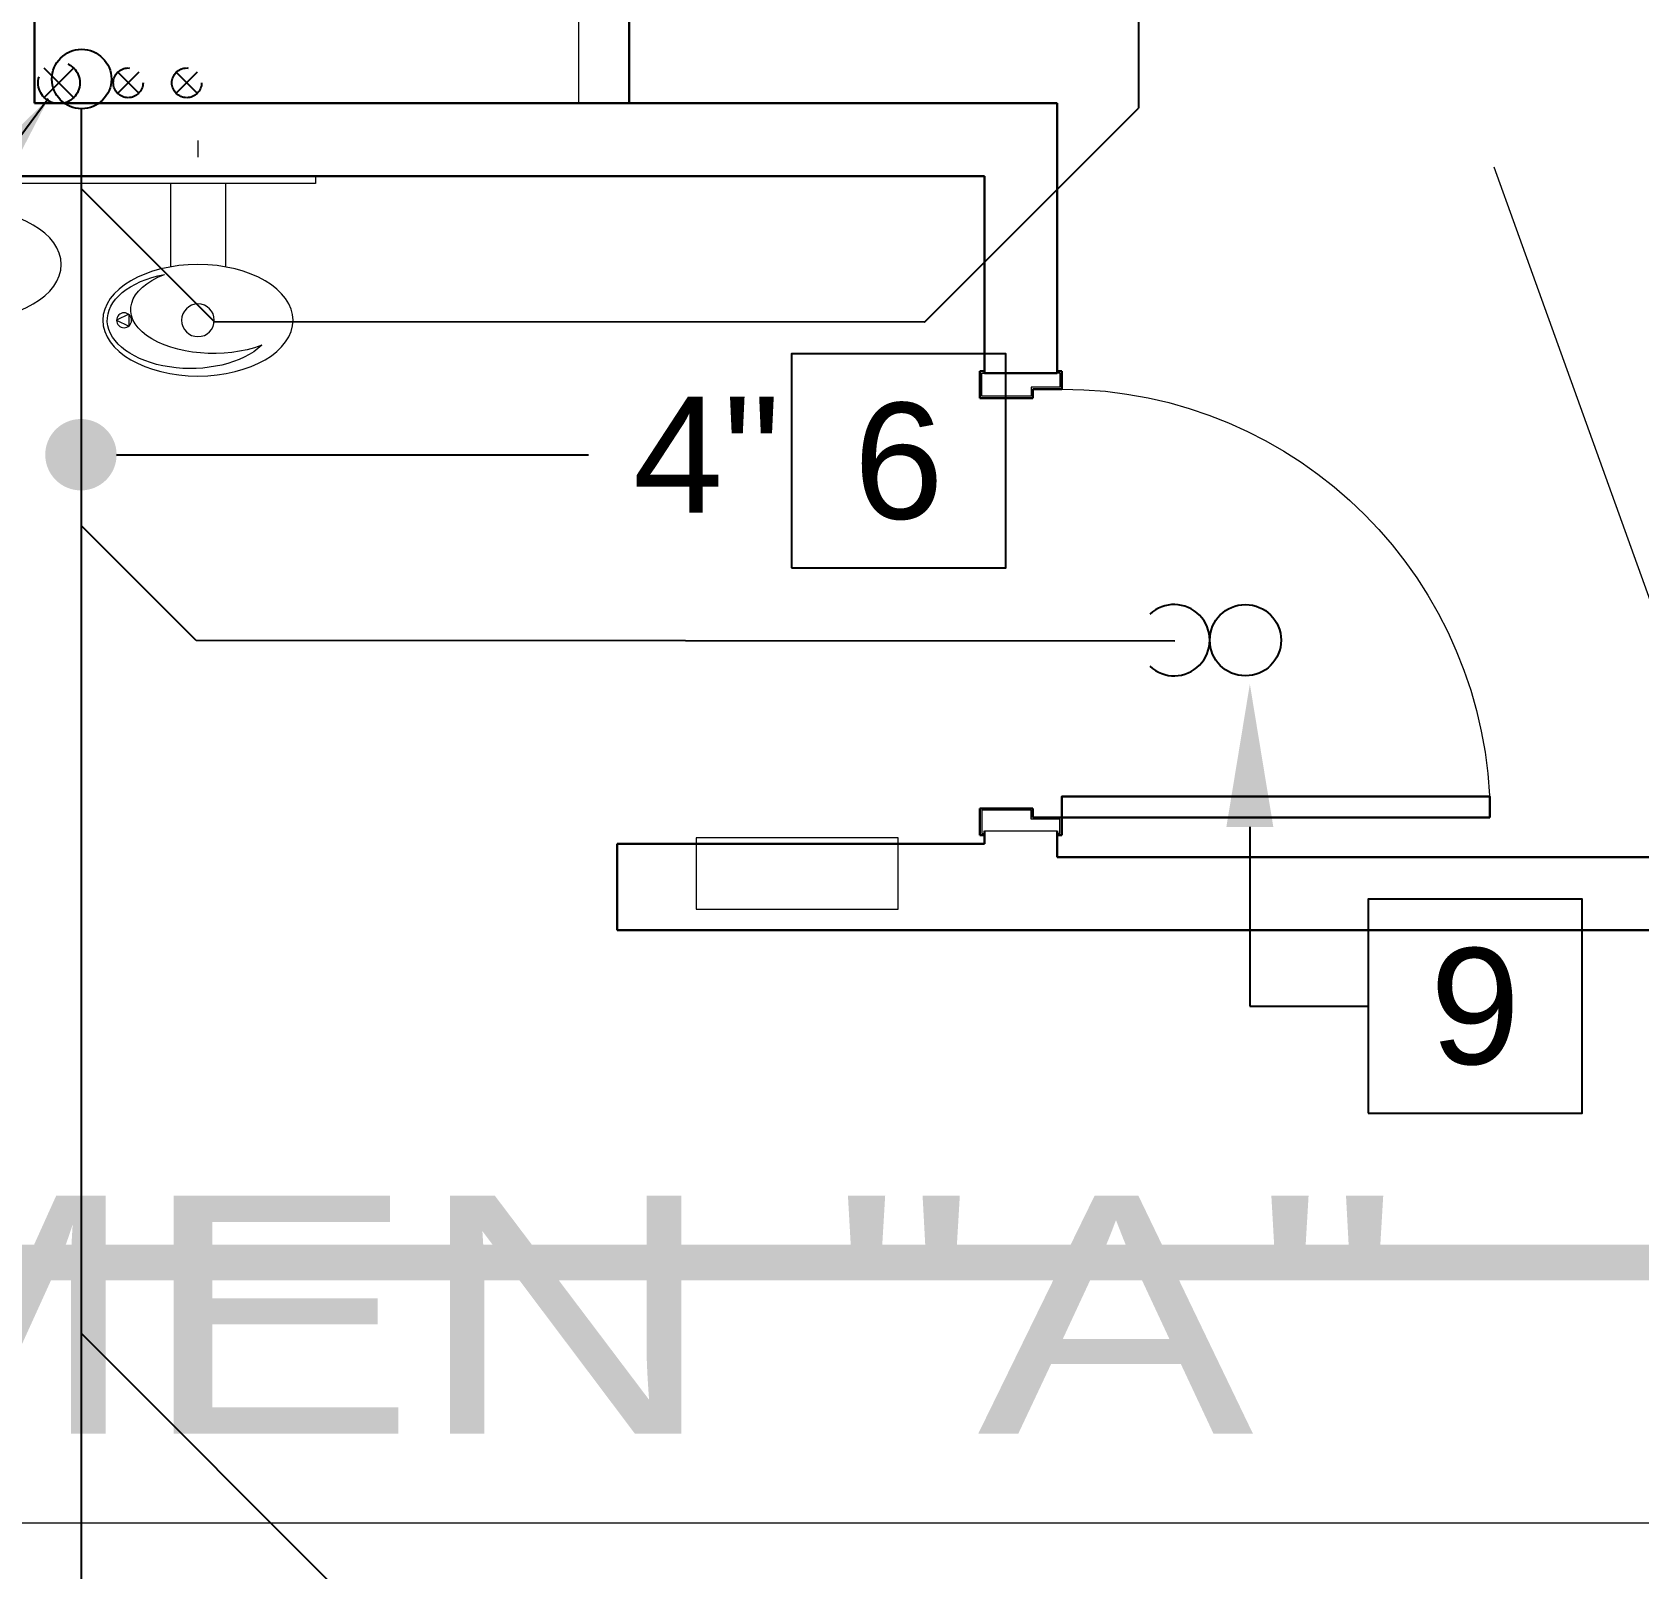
# Model space of a CAD drawing. Header units: inches. Extents: x -26500 to -19632, y -3347 to 2257.
# Drawn here: x -23547.1 to -23412, y 490.2 to 619.4 of the extents above; entities that cross this region are included whole.
import ezdxf
from ezdxf import colors
from ezdxf.entities.mleader import LeaderData, LeaderLine
from ezdxf.enums import TextEntityAlignment as Align
from ezdxf.math import Vec2, Vec3

# ---------------------------------------------------------------- set-up
doc = ezdxf.new("R2010")
doc.units = ezdxf.units.IN
doc.header["$LTSCALE"] = 48
doc.header["$MEASUREMENT"] = 0
for name, pattern in [('A105$0$DGN Style 6', [448.208201, 0.235651, -94.2604, 164.9557, -94.2604, 0.235651, -94.2604]), ('DASHED2', [0.375, 0.25, -0.125]), ('NB - 9th floor_plan$0$HIDDEN2', [0.1875, 0.125, -0.0625])]:
    doc.linetypes.add(name, pattern=pattern)
for name, color, linetype in [('A-Detl-Iden', 5, 'Continuous'), ('A105$0$A-ANNO-IDEN', 8, 'Continuous'), ('A105$0$A-ANNO-TEXT', 8, 'Continuous'), ('A105$0$A-DOOR', 8, 'Continuous'), ('A105$0$A-DOOR-FRAM', 8, 'Continuous'), ('A105$0$A-FLOR-PFIX', 8, 'Continuous'), ('A105$0$A-FLOR-SPCL', 8, 'Continuous'), ('A105$0$A-WALL-FULL-INTR', 8, 'Continuous'), ('NB - 9th floor_plan$0$STWETSTACK', 1, 'NB - 9th floor_plan$0$HIDDEN2'), ('P-Anno', 6, 'Continuous'), ('P-Anno @ 96', 6, 'Continuous'), ('P-Pipe-Ftng', 134, 'Continuous'), ('P-Pipe-Ftng @ 96', 134, 'Continuous'), ('P-SANR-PIPE', 34, 'Continuous'), ('P-Text', 6, 'Continuous'), ('XREF', 7, 'Continuous')]:
    doc.layers.add(name, color=color, linetype=linetype)
doc.styles.add('A105$0$Arial', font='arial.ttf', dxfattribs={"height": 0.076839})
doc.styles.add('MAMEP ANNO', font='arial.ttf', dxfattribs={"height": 0.078125})
doc.styles.get("Standard").update_dxf_attribs({"font": 'simplex.shx'})
doc.dimstyles.new('STANDARD$7', dxfattribs={"dimtxt": 0.18, "dimasz": 0.125, "dimexe": 0.18, "dimexo": 0.06, "dimgap": 0.09, "dimtad": 0, "dimtih": 1, "dimtoh": 1, "dimdec": 4, "dimzin": 0, "dimdsep": 46, "dimtxsty": 'Standard', "dimcen": 0.09, "dimadec": 0, "dimazin": 0, "dimtfac": 1, "dimtdec": 4, "dimtofl": 0, "dimtmove": 0, "dimatfit": 3, "dimfxl": 1, "dimtolj": 1, "dimtzin": 0, "dimarcsym": 0})

# ---------------------------------------------------------------- blocks, each defined once
blk = doc.blocks.new('NB - 9th floor_plan')
at = {"layer": 'NB - 9th floor_plan$0$STWETSTACK', "transparency": 33554687}
for p, q in [((-23543.61, 613.89), (-23546.08, 616.37)), ((-23543.61, 616.37), (-23546.08, 613.89)), ((-23538.14, 614.25), (-23539.91, 616.02)), ((-23538.14, 616.02), (-23539.91, 614.25)), ((-23533.22, 614.25), (-23534.98, 616.02)), ((-23533.22, 616.02), (-23534.98, 614.25))]:
    blk.add_line(p, q, dxfattribs=at)
for centre, radius in [((-23544.84, 615.13), 1.75), ((-23539.03, 615.13), 1.25), ((-23534.1, 615.13), 1.25)]:
    blk.add_circle(centre, radius, dxfattribs=at)
blk = doc.blocks.new('A$C3F986275')
at = {"layer": 'P-Pipe-Ftng'}
blk.add_circle((-9.78, 19.43), 2.5, dxfattribs=at)
blk = doc.blocks.new('VAL-Trap-Anno')
at = {"color": 0, "linetype": 'ByBlock'}
blk.add_circle((0, 0), 0.0312, dxfattribs=at)
blk.add_arc((-0.0625, 0), 0.0312, 227.0744, 132.9256, dxfattribs=at)
blk = doc.blocks.new('Key Note')
at = {"color": 0, "linetype": 'Continuous', "transparency": 16777216}
blk.add_lwpolyline([(-0.09375, -0.09375), (0.09375, -0.09375), (0.09375, 0.09375), (-0.09375, 0.09375)], close=True, dxfattribs=at)
at = {"color": 0, "linetype": 'ByBlock', "transparency": 16777216, "style": 'MAMEP ANNO'}
blk.add_attdef('ID', text='', height=0.10156, dxfattribs=at).set_placement((0, 0), align=Align.MIDDLE_CENTER)
blk = doc.blocks.new('_Dot')
at = {"color": 0, "linetype": 'ByBlock', "lineweight": -2}
blk.add_line((-0.5, 0), (-1, 0), dxfattribs=at)
at = {"color": 0, "linetype": 'ByBlock', "const_width": 0.5}
blk.add_lwpolyline([(-0.25, 0, 1), (0.25, 0, 1)], format="xyb", close=True, dxfattribs=at)
blk = doc.blocks.new('Symbol-KeyNote-Anno')
at = {"color": 0, "linetype": 'Continuous'}
blk.add_lwpolyline([(-0.09375, -0.09375), (0.09375, -0.09375), (0.09375, 0.09375), (-0.09375, 0.09375)], close=True, dxfattribs=at)
at = {"color": 0, "linetype": 'ByBlock', "style": 'MAMEP ANNO'}
blk.add_attdef('ID', text='', height=0.10156, dxfattribs=at).set_placement((0, 0), align=Align.MIDDLE_CENTER)
blk = doc.blocks.new('*U814')
at = {"layer": 'A105$0$A-DOOR', "linetype": 'Continuous', "lineweight": 0}
blk.add_arc((-659, -799.2), 288, 90, 180, dxfattribs=at)
at = {"layer": 'A105$0$A-DOOR', "linetype": 'Continuous', "lineweight": 30}
blk.add_3dface([(-947, -799.2), (-947, -785.2), (-659, -785.2), (-659, -799.2)], dxfattribs=at)
at = {"layer": 'A105$0$A-DOOR-FRAM', "linetype": 'Continuous', "lineweight": 30}
for p, q in [((-659, -499.2), (-659, -511.2)), ((-659, -499.2), (-656, -499.2)), ((-604, -499.2), (-607, -499.2)), ((-604, -517.2), (-604, -499.2)), ((-659, -511.2), (-639.6, -511.2)), ((-639.6, -511.2), (-639.6, -517.2)), ((-639.6, -517.2), (-604, -517.2)), ((-659, -811.2), (-659, -799.2)), ((-659, -799.2), (-639.6, -799.2)), ((-639.6, -799.2), (-639.6, -793.2)), ((-639.6, -793.2), (-604, -793.2)), ((-604, -793.2), (-604, -811.2)), ((-659, -811.2), (-656, -811.2)), ((-604, -811.2), (-607, -811.2))]:
    blk.add_line(p, q, dxfattribs=at)
at = {"layer": 'A105$0$A-DOOR-FRAM', "linetype": 'Continuous', "lineweight": 13}
for p, q in [((-657.8, -500.4), (-657.8, -510)), ((-657.8, -500.4), (-656, -500.4)), ((-656, -499.2), (-656, -500.4)), ((-607, -500.4), (-607, -499.2)), ((-605.2, -500.4), (-607, -500.4)), ((-605.2, -516), (-605.2, -500.4)), ((-657.8, -510), (-638.4, -510)), ((-638.4, -510), (-638.4, -516)), ((-638.4, -516), (-605.2, -516)), ((-638.4, -800.4), (-638.4, -794.4)), ((-638.4, -794.4), (-605.2, -794.4)), ((-605.2, -794.4), (-605.2, -810)), ((-657.8, -810), (-657.8, -800.4)), ((-657.8, -800.4), (-638.4, -800.4)), ((-657.8, -810), (-656, -810)), ((-656, -811.2), (-656, -810)), ((-605.2, -810), (-607, -810)), ((-607, -810), (-607, -811.2))]:
    blk.add_line(p, q, dxfattribs=at)
at = {"layer": 'A105$0$A-FLOR-PFIX', "linetype": 'A105$0$DGN Style 6', "lineweight": 0}
blk.add_line((-78, -344), (-78, -539.9), dxfattribs=at)
at = {"layer": 'A105$0$A-FLOR-PFIX', "linetype": 'Continuous', "lineweight": 13}
for p, q in [((-157, -368), (157, -368)), ((-157, -368), (-157, -373)), ((-157, -373), (157, -373)), ((-96.5, -373), (-96.5, -429)), ((-59.5, -373), (-59.5, -429)), ((-31.4, -460.9), (-31.4, -468.9)), ((-31.4, -460.9), (-23.3, -464.9)), ((-23.3, -464.9), (-31.4, -468.9))]:
    blk.add_line(p, q, dxfattribs=at)
for centre, radius in [((-78, -464.9), 11), ((-28.3, -464.9), 5.04)]:
    blk.add_circle(centre, radius, dxfattribs=at)
for centre in [(78, -427.4), (-78, -464.9)]:
    blk.add_ellipse(centre, major_axis=(64, 0), ratio=0.585946, dxfattribs=at)
for centre, major_axis, ratio, start_param, end_param in [((-73, -464.9), (-56, 0), 0.579895, 0.54426, 4.392868), ((-88.4, -457.8), (-55.6, 0), 0.529869, 0.947442, 4.07663)]:
    blk.add_ellipse(centre, major_axis=major_axis, ratio=ratio, start_param=start_param, end_param=end_param, dxfattribs=at)
at = {"layer": 'A105$0$A-FLOR-SPCL', "linetype": 'Continuous', "lineweight": 13}
blk.add_3dface([(-549, -813), (-413, -813), (-413, -861), (-549, -861)], dxfattribs=at)
at = {"layer": 'A105$0$A-WALL-FULL-INTR', "linetype": 'Continuous', "lineweight": 30}
for p, q in [((32, -319), (32, 875)), ((-368, -23), (-368, -319)), ((32, -319), (-656, -319)), ((-656, -319), (-656, -500.4)), ((-607, -368), (-607, -500.4)), ((607, -368), (-607, -368)), ((-656, -500.4), (-607, -500.4)), ((-656, -808.2), (-656, -826)), ((-607, -808.2), (-607, -817)), ((-360, -817), (-607, -817)), ((-360, -817), (-360, -875)), ((-656, -826), (-1142, -826)), ((-1142, -875), (-360, -875))]:
    blk.add_line(p, q, dxfattribs=at)
at = {"layer": 'A105$0$A-WALL-FULL-INTR', "linetype": 'Continuous', "lineweight": 0}
blk.add_line((-334, -18), (-334, -319), dxfattribs=at)
at = {"layer": 'A105$0$A-WALL-FULL-INTR', "linetype": 'Continuous', "lineweight": 0, "ltscale": 0.197534}
blk.add_line((-607, -808.2), (-656, -808.2), dxfattribs=at)
blk = doc.blocks.new('A105')
at = {"layer": 'A105$0$A-ANNO-IDEN', "lineweight": 13, "transparency": 33554687}
blk.add_line((-23567.0737, 494.0961, 0.2066), (-23431.436, 494.0961, 0.2066), dxfattribs=at)
at = {"layer": 'A105$0$A-ANNO-IDEN', "lineweight": 0, "transparency": 33554687, "elevation": 0.2066, "flags": 128}
blk.add_lwpolyline([(-23428.2106, 494.0961), (-23383.1156, 494.0961), (-23424.1723, 608.0409)], dxfattribs=at)
at = {"layer": 'A105$0$A-ANNO-TEXT', "lineweight": 13, "transparency": 33554687}
blk.add_line((-23431.436, 494.0961, 0.2066), (-23428.2106, 494.0961, 0.2066), dxfattribs=at)
at = {"layer": 'A105$0$A-WALL-FULL-INTR', "lineweight": 30, "transparency": 33554687, "extrusion": (0, 0, -1), "xscale": 0.125, "yscale": 0.125, "zscale": 0.125}
blk.add_blockref('*U814', (23542.9087, 653.2845), dxfattribs=at)
at = {"layer": 'A105$0$A-ANNO-IDEN', "lineweight": 13, "transparency": 33554687, "insert": (-23567.0747, 501.5751, 0.2066), "char_height": 19.999996, "attachment_point": 7, "line_spacing_factor": 0.6, "style": 'A105$0$Arial'}
blk.add_mtext('\\H1x;\\W1.24688;MEN "A"', dxfattribs=at)

msp = doc.modelspace()

# ---------------------------------------------------------------- linework, layer by layer
at = {"layer": 'A-Detl-Iden', "linetype": 'DASHED2', "const_width": 3, "flags": 128}
msp.add_lwpolyline([(-23178.81, 1082.8), (-23840.97, 1082.8), (-23840.97, 515.98), (-23178.81, 515.98), (-23178.81, 1082.8)], close=True, dxfattribs=at)
at = {"layer": 'P-SANR-PIPE'}
for p, q in [((-23454.07, 726.45), (-23454.09, 613.01, -0.01)), ((-23542.94, 422.22), (-23542.94, 612.95)), ((-23472.08, 595.01, 0), (-23454.09, 613.01, 0)), ((-23531.76, 595.03, 0), (-23542.94, 606.23, 0)), ((-23472.08, 595.01, 0), (-23531.76, 595.03, -0.01)), ((-23533.3, 568.24, 0), (-23542.94, 577.88, 0)), ((-23451.02, 568.21), (-23533.3, 568.24, -0.01)), ((-23488.23, 455.26, 0), (-23542.94, 510, 0))]:
    msp.add_line(p, q, dxfattribs=at)

# ---------------------------------------------------------------- block references
msp.add_blockref('A$C3F986275', (-23533.16, 596.02))
at = {"layer": 'P-Anno @ 96', "xscale": 96, "yscale": 96, "zscale": 96}
msp.add_blockref('Symbol-KeyNote-Anno', (-23474.25, 583.36), dxfattribs=at).add_auto_attribs({'ID': '6'})
at = {"layer": 'P-Pipe-Ftng @ 96', "xscale": 95.99999999999999, "yscale": 95.99999999999999, "zscale": 95.99999999999999}
msp.add_blockref('VAL-Trap-Anno', (-23445.09, 568.28), dxfattribs=at)
at = {"layer": 'XREF', "transparency": 33554467}
msp.add_blockref('A105', (0, 0), dxfattribs=at)
at = {"layer": 'XREF'}
msp.add_blockref('NB - 9th floor_plan', (0, 0), dxfattribs=at)

# ---------------------------------------------------------------- leaders
at = {"layer": 'P-Anno'}
ml = msp.add_multileader_mtext('Standard', dxfattribs=at)
ml.set_content('4"', color=256, style='MAMEP ANNO')
ml.set_leader_properties(color=256, linetype='Continuous')
ml.set_arrow_properties(name='DOT')
ml.build(insert=Vec2(0, 0))
ml.multileader.update_dxf_attribs({"has_dogleg": 0, "text_right_attachment_type": 3, "dogleg_length": 3.84, "arrow_head_size": 6, "scale": 96})
ctx = ml.context
ctx.base_point, ctx.scale, ctx.char_height, ctx.arrow_head_size, ctx.landing_gap_size, ctx.plane_origin = Vec3(-23500.33, 583.87, 0), 96, 9.75, 6, 3.75, Vec3(-23543, 583.87, 0)
ctx.right_attachment = 3
notes = []
notes.append((ctx, [(0, (1, 1, 0), (-23869.33, 583.87, 0), (1, 0), 369, [(0, [(-23543, 583.87, 0)], 0, [])])]))
ctx.mtext.insert, ctx.mtext.flow_direction = Vec3(-23496.58, 588.74, 0), 5
ml = msp.add_multileader_block('Standard', dxfattribs=at)
ml.set_content('Key Note', color=256, scale=96)
ml.set_attribute('ID', '9', width=0)
ml.set_leader_properties(color=256, linetype='Continuous')
ml.build(insert=Vec2(0, 0))
ml.multileader.update_dxf_attribs({"has_dogleg": 0, "text_left_attachment_type": 2, "text_right_attachment_type": 2, "dogleg_length": 3.84, "arrow_head_size": 12, "scale": 96})
ctx = ml.context
ctx.base_point, ctx.scale, ctx.char_height, ctx.arrow_head_size, ctx.landing_gap_size, ctx.plane_origin = Vec3(-23434.78, 537.52), 96, 737.28, 12, 384, Vec3(-23399.7, 564.59)
ctx.left_attachment, ctx.right_attachment = 2, 2
notes.append((ctx, [(0, (1, 1, 0), (-23803.78, 537.52), (1, 0), 369, [(0, [(-23444.72, 564.59), (-23444.72, 537.52)], 0, [])])]))
ctx.block.insert = Vec3(-23425.78, 537.52)
at = {"layer": 'P-Text'}
msp.add_leader([(-23545.74, 613.78), (-23567.54, 584.47), (-23579.75, 584.47)], dimstyle='STANDARD$7', override={"dimscale": 96}, dxfattribs=at)
for ctx, leaders in notes:
    for number, flags, end, landing, length, lines in leaders:
        leader = LeaderData()
        leader.index, (leader.has_last_leader_line, leader.has_dogleg_vector, leader.attachment_direction) = number, flags
        leader.last_leader_point, leader.dogleg_vector, leader.dogleg_length = Vec3(end), Vec3(landing), length
        for number, points, colour, breaks in lines:
            line = LeaderLine()
            line.index, line.vertices, line.color, line.breaks = number, Vec3.list(points), colors.encode_raw_color(colour), breaks
            leader.lines.append(line)
        ctx.leaders.append(leader)

doc.saveas('drawing.dxf')
